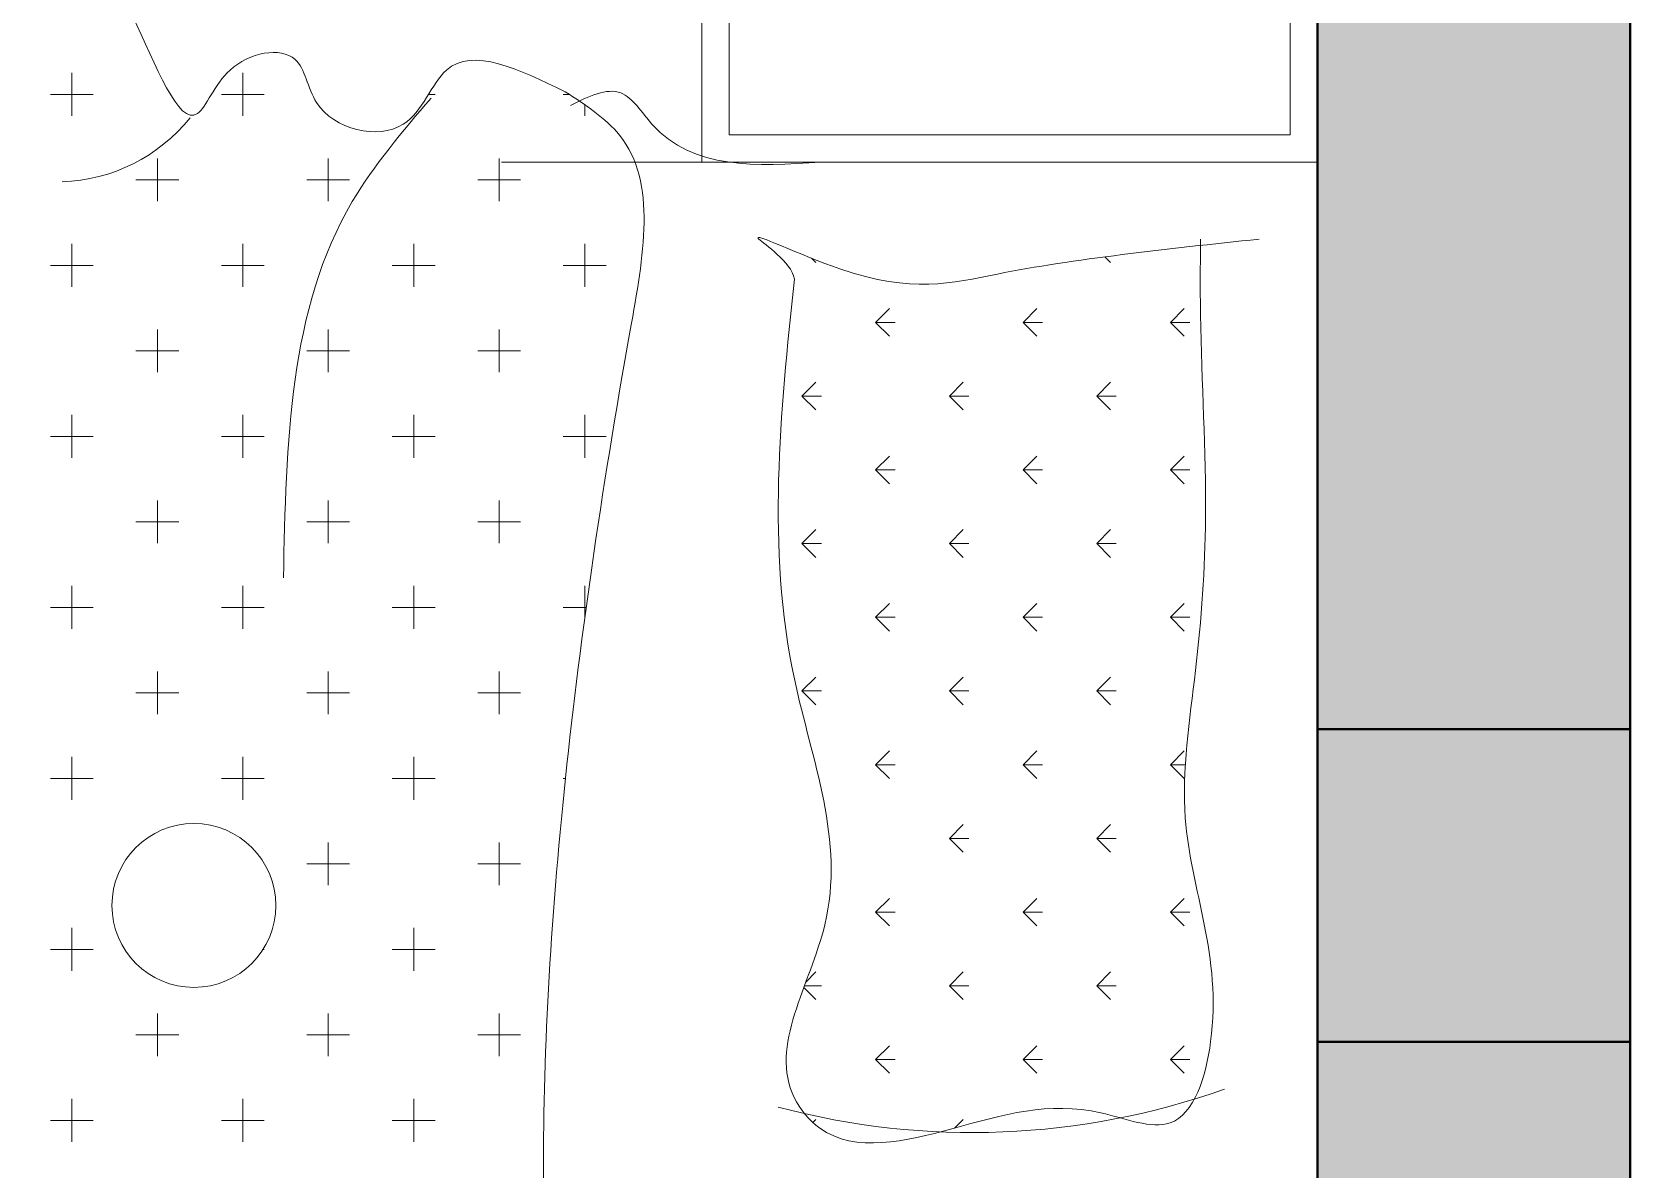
# Model space of a CAD drawing. Header units: inches. Extents: x 1457 to 6508, y 1058 to 4458.
# Drawn here: x 3454.87 to 3500.87, y 3100.94 to 3133.67 of the extents above; entities that cross this region are included whole.
import ezdxf

# ---------------------------------------------------------------- set-up
doc = ezdxf.new("R2010")
doc.units = ezdxf.units.IN
for name, color, linetype, lineweight in [('1.COLUMN', 1, 'Continuous', 40), ('FURNITURE', 30, 'Continuous', 5), ('WALL', 2, 'Continuous', 40), ('WALL HATCH', 7, 'Continuous', 5)]:
    doc.layers.add(name, color=color, linetype=linetype, lineweight=lineweight)

# ---------------------------------------------------------------- blocks, each defined once
blk = doc.blocks.new('A$C200C7901')
for p, q in [((0.5, 2.3334), (0, 2.3334)), ((0.5, 2.3334), (0.5, 1.7369)), ((0.5, 2.3334), (0.5, 1.7369)), ((0.5, 2.3334), (2, 2.3334)), ((0.9943, 2.1721), (0.9842, 2.1822)), ((0.9943, 2.1721), (0.9842, 2.1822)), ((0.9943, 2.0643), (0.9842, 2.0744)), ((0.9943, 2.0643), (0.9842, 2.0744)), ((1.206, 2.0681), (1.1997, 2.0744)), ((1.206, 2.0681), (1.1997, 2.0744)), ((0.5701, 1.9635), (0.5733, 1.9666)), ((0.5701, 1.9635), (0.5733, 1.9666)), ((1.2019, 1.9645), (1.1997, 1.9666)), ((1.2019, 1.9645), (1.1997, 1.9666)), ((0.5, 1.8834), (0, 1.8834)), ((0.458, 1.7977), (0.466, 1.7977)), ((0.458, 1.7977), (0.466, 1.7977)), ((0.4504, 1.782), (0.4504, 1.7863)), ((0.4504, 1.782), (0.4504, 1.7863)), ((1.1379, 1.7195), (1.1379, 1.7508)), ((1.1222, 1.7352), (1.1535, 1.7352)), ((0.4504, 1.6834), (0.4504, 1.6883)), ((0.4504, 1.6834), (0.4504, 1.6883)), ((0.4656, 1.6727), (0.466, 1.6727)), ((0.4656, 1.6727), (0.466, 1.6727)), ((0.5597, 1.6727), (0.591, 1.6727)), ((0.5597, 1.6727), (0.591, 1.6727)), ((1.0129, 1.5945), (1.0129, 1.6258)), ((1.0129, 1.5945), (1.0129, 1.6258)), ((0.4504, 1.532), (0.4504, 1.5633)), ((1.0754, 1.5625), (1.0754, 1.5633)), ((1.0754, 1.5625), (1.0754, 1.5633)), ((0.4347, 1.5477), (0.466, 1.5477)), ((0.6847, 1.5477), (0.716, 1.5477)), ((0.4347, 1.4227), (0.466, 1.4227))]:
    blk.add_line(p, q)
at = {"linetype": 'ByBlock'}
for p, q in [((0.48, 2.3134), (0.02, 2.3134)), ((0.48, 1.9034), (0.48, 2.3134)), ((0.6171, 2.2259), (0.607, 2.236)), ((0.6171, 2.2259), (0.607, 2.236)), ((0.6171, 2.2259), (0.6171, 2.2402)), ((0.6171, 2.2259), (0.6171, 2.2402)), ((0.6171, 2.2259), (0.6272, 2.236)), ((0.6171, 2.2259), (0.6272, 2.236)), ((0.7249, 2.2259), (0.7148, 2.236)), ((0.7249, 2.2259), (0.7148, 2.236)), ((0.7249, 2.2259), (0.7249, 2.2402)), ((0.7249, 2.2259), (0.7249, 2.2402)), ((0.7249, 2.2259), (0.735, 2.236)), ((0.7249, 2.2259), (0.735, 2.236)), ((0.8326, 2.2259), (0.8225, 2.236)), ((0.8326, 2.2259), (0.8225, 2.236)), ((0.8326, 2.2259), (0.8326, 2.2402)), ((0.8326, 2.2259), (0.8326, 2.2402)), ((0.8326, 2.2259), (0.8427, 2.236)), ((0.8326, 2.2259), (0.8427, 2.236)), ((0.9404, 2.2259), (0.9303, 2.236)), ((0.9404, 2.2259), (0.9303, 2.236)), ((0.9404, 2.2259), (0.9404, 2.2369)), ((0.9404, 2.2259), (0.9404, 2.2369)), ((0.9404, 2.2259), (0.9505, 2.236)), ((0.9404, 2.2259), (0.9505, 2.236)), ((1.0482, 2.2259), (1.0381, 2.236)), ((1.0482, 2.2259), (1.0381, 2.236)), ((1.0482, 2.2259), (1.0482, 2.2402)), ((1.0482, 2.2259), (1.0482, 2.2402)), ((1.0482, 2.2259), (1.0583, 2.236)), ((1.0482, 2.2259), (1.0583, 2.236)), ((1.1559, 2.2259), (1.1458, 2.236)), ((1.1559, 2.2259), (1.1458, 2.236)), ((1.1559, 2.2259), (1.1559, 2.2402)), ((1.1559, 2.2259), (1.1559, 2.2402)), ((1.1559, 2.2259), (1.166, 2.236)), ((1.1559, 2.2259), (1.166, 2.236)), ((0.671, 2.172), (0.671, 2.1863)), ((0.671, 2.172), (0.671, 2.1863)), ((0.7787, 2.172), (0.7787, 2.1863)), ((0.7787, 2.172), (0.7787, 2.1863)), ((0.8865, 2.172), (0.8865, 2.1863)), ((0.8865, 2.172), (0.8865, 2.1863)), ((0.9943, 2.172), (0.9943, 2.1863)), ((0.9943, 2.172), (0.9943, 2.1863)), ((1.102, 2.172), (1.102, 2.1863)), ((1.102, 2.172), (1.102, 2.1863)), ((0.5692, 2.178), (0.5733, 2.1822)), ((0.5692, 2.178), (0.5733, 2.1822)), ((0.671, 2.1721), (0.6609, 2.1822)), ((0.671, 2.1721), (0.6609, 2.1822)), ((0.671, 2.1721), (0.6811, 2.1822)), ((0.671, 2.1721), (0.6811, 2.1822)), ((0.7787, 2.1721), (0.7686, 2.1822)), ((0.7787, 2.1721), (0.7686, 2.1822)), ((0.7787, 2.1721), (0.7889, 2.1822)), ((0.7787, 2.1721), (0.7889, 2.1822)), ((0.8865, 2.1721), (0.8764, 2.1822)), ((0.8865, 2.1721), (0.8764, 2.1822)), ((0.8865, 2.1721), (0.8966, 2.1822)), ((0.8865, 2.1721), (0.8966, 2.1822)), ((0.9943, 2.1721), (1.0044, 2.1822)), ((0.9943, 2.1721), (1.0044, 2.1822)), ((1.102, 2.1721), (1.0919, 2.1822)), ((1.102, 2.1721), (1.0919, 2.1822)), ((1.102, 2.1721), (1.1121, 2.1822)), ((1.102, 2.1721), (1.1121, 2.1822)), ((0.6171, 2.1182), (0.607, 2.1283)), ((0.6171, 2.1182), (0.607, 2.1283)), ((0.6171, 2.1182), (0.6171, 2.1325)), ((0.6171, 2.1182), (0.6171, 2.1325)), ((0.6171, 2.1182), (0.6272, 2.1283)), ((0.6171, 2.1182), (0.6272, 2.1283)), ((0.7249, 2.1182), (0.7148, 2.1283)), ((0.7249, 2.1182), (0.7148, 2.1283)), ((0.7249, 2.1182), (0.7249, 2.1325)), ((0.7249, 2.1182), (0.7249, 2.1325)), ((0.7249, 2.1182), (0.735, 2.1283)), ((0.7249, 2.1182), (0.735, 2.1283)), ((0.8326, 2.1182), (0.8225, 2.1283)), ((0.8326, 2.1182), (0.8225, 2.1283)), ((0.8326, 2.1182), (0.8326, 2.1325)), ((0.8326, 2.1182), (0.8326, 2.1325)), ((0.8326, 2.1182), (0.8427, 2.1283)), ((0.8326, 2.1182), (0.8427, 2.1283)), ((0.9404, 2.1182), (0.9303, 2.1283)), ((0.9404, 2.1182), (0.9303, 2.1283)), ((0.9404, 2.1182), (0.9404, 2.1325)), ((0.9404, 2.1182), (0.9404, 2.1325)), ((0.9404, 2.1182), (0.9505, 2.1283)), ((0.9404, 2.1182), (0.9505, 2.1283)), ((1.0482, 2.1182), (1.0381, 2.1283)), ((1.0482, 2.1182), (1.0381, 2.1283)), ((1.0482, 2.1182), (1.0482, 2.1325)), ((1.0482, 2.1182), (1.0482, 2.1325)), ((1.0482, 2.1182), (1.0583, 2.1283)), ((1.0482, 2.1182), (1.0583, 2.1283)), ((1.1559, 2.1182), (1.1458, 2.1283)), ((1.1559, 2.1182), (1.1458, 2.1283)), ((1.1559, 2.1182), (1.1559, 2.1325)), ((1.1559, 2.1182), (1.1559, 2.1325)), ((1.1559, 2.1182), (1.166, 2.1283)), ((1.1559, 2.1182), (1.166, 2.1283)), ((0.671, 2.0643), (0.6609, 2.0744)), ((0.671, 2.0643), (0.6609, 2.0744)), ((0.671, 2.0643), (0.671, 2.0786)), ((0.671, 2.0643), (0.671, 2.0786)), ((0.671, 2.0643), (0.6811, 2.0744)), ((0.671, 2.0643), (0.6811, 2.0744)), ((0.7787, 2.0643), (0.7686, 2.0744)), ((0.7787, 2.0643), (0.7686, 2.0744)), ((0.7787, 2.0643), (0.7787, 2.0786)), ((0.7787, 2.0643), (0.7787, 2.0786)), ((0.7787, 2.0643), (0.7889, 2.0744)), ((0.7787, 2.0643), (0.7889, 2.0744)), ((0.8865, 2.0643), (0.8764, 2.0744)), ((0.8865, 2.0643), (0.8764, 2.0744)), ((0.8865, 2.0643), (0.8865, 2.0786)), ((0.8865, 2.0643), (0.8865, 2.0786)), ((0.8865, 2.0643), (0.8966, 2.0744)), ((0.8865, 2.0643), (0.8966, 2.0744)), ((0.9943, 2.0643), (0.9943, 2.0786)), ((0.9943, 2.0643), (0.9943, 2.0786)), ((0.9943, 2.0643), (1.0044, 2.0744)), ((0.9943, 2.0643), (1.0044, 2.0744)), ((1.102, 2.0643), (1.0919, 2.0744)), ((1.102, 2.0643), (1.0919, 2.0744)), ((1.102, 2.0643), (1.102, 2.0786)), ((1.102, 2.0643), (1.102, 2.0786)), ((1.102, 2.0643), (1.1121, 2.0744)), ((1.102, 2.0643), (1.1121, 2.0744)), ((0.6171, 2.0104), (0.6171, 2.0247)), ((0.6171, 2.0104), (0.6171, 2.0247)), ((0.7249, 2.0104), (0.7249, 2.0247)), ((0.7249, 2.0104), (0.7249, 2.0247)), ((0.8326, 2.0104), (0.8326, 2.0247)), ((0.8326, 2.0104), (0.8326, 2.0247)), ((0.9404, 2.0104), (0.9404, 2.0247)), ((0.9404, 2.0104), (0.9404, 2.0247)), ((1.0482, 2.0104), (1.0482, 2.0247)), ((1.0482, 2.0104), (1.0482, 2.0247)), ((1.1559, 2.0104), (1.1559, 2.0247)), ((1.1559, 2.0104), (1.1559, 2.0247)), ((0.6171, 2.0104), (0.607, 2.0205)), ((0.6171, 2.0104), (0.607, 2.0205)), ((0.6171, 2.0104), (0.6272, 2.0205)), ((0.6171, 2.0104), (0.6272, 2.0205)), ((0.7249, 2.0104), (0.7148, 2.0205)), ((0.7249, 2.0104), (0.7148, 2.0205)), ((0.7249, 2.0104), (0.735, 2.0205)), ((0.7249, 2.0104), (0.735, 2.0205)), ((0.8326, 2.0104), (0.8225, 2.0205)), ((0.8326, 2.0104), (0.8225, 2.0205)), ((0.8326, 2.0104), (0.8427, 2.0205)), ((0.8326, 2.0104), (0.8427, 2.0205)), ((0.9404, 2.0104), (0.9303, 2.0205)), ((0.9404, 2.0104), (0.9303, 2.0205)), ((0.9404, 2.0104), (0.9505, 2.0205)), ((0.9404, 2.0104), (0.9505, 2.0205)), ((1.0482, 2.0104), (1.0381, 2.0205)), ((1.0482, 2.0104), (1.0381, 2.0205)), ((1.0482, 2.0104), (1.0583, 2.0205)), ((1.0482, 2.0104), (1.0583, 2.0205)), ((1.1559, 2.0104), (1.1458, 2.0205)), ((1.1559, 2.0104), (1.1458, 2.0205)), ((1.1559, 2.0104), (1.166, 2.0205)), ((1.1559, 2.0104), (1.166, 2.0205)), ((0.671, 1.9565), (0.6609, 1.9666)), ((0.671, 1.9565), (0.6609, 1.9666)), ((0.671, 1.9565), (0.671, 1.9708)), ((0.671, 1.9565), (0.671, 1.9708)), ((0.671, 1.9565), (0.6811, 1.9666)), ((0.671, 1.9565), (0.6811, 1.9666)), ((0.7787, 1.9565), (0.7686, 1.9666)), ((0.7787, 1.9565), (0.7686, 1.9666)), ((0.7787, 1.9565), (0.7787, 1.9708)), ((0.7787, 1.9565), (0.7787, 1.9708)), ((0.7787, 1.9565), (0.7889, 1.9666)), ((0.7787, 1.9565), (0.7889, 1.9666)), ((0.8865, 1.9565), (0.8764, 1.9666)), ((0.8865, 1.9565), (0.8764, 1.9666)), ((0.8865, 1.9565), (0.8865, 1.9708)), ((0.8865, 1.9565), (0.8865, 1.9708)), ((0.8865, 1.9565), (0.8966, 1.9666)), ((0.8865, 1.9565), (0.8966, 1.9666)), ((1.0993, 1.9593), (1.0919, 1.9666)), ((1.0993, 1.9593), (1.0919, 1.9666)), ((1.102, 1.9583), (1.102, 1.9708)), ((1.102, 1.9583), (1.102, 1.9708)), ((1.1033, 1.9578), (1.1121, 1.9666)), ((1.1033, 1.9578), (1.1121, 1.9666)), ((0.48, 1.9034), (0.02, 1.9034)), ((0.5754, 1.782), (0.5754, 1.8133)), ((0.5754, 1.782), (0.5754, 1.8133)), ((0.7004, 1.782), (0.7004, 1.8133)), ((0.7004, 1.782), (0.7004, 1.8133)), ((0.5597, 1.7977), (0.591, 1.7977)), ((0.5597, 1.7977), (0.591, 1.7977)), ((0.6847, 1.7977), (0.716, 1.7977)), ((0.6847, 1.7977), (0.716, 1.7977)), ((0.8097, 1.7977), (0.8331, 1.7977)), ((0.8097, 1.7977), (0.8331, 1.7977)), ((0.8254, 1.782), (0.8254, 1.7987)), ((0.8254, 1.782), (0.8254, 1.7987)), ((0.9504, 1.782), (0.9504, 1.7836)), ((0.9504, 1.782), (0.9504, 1.7836)), ((0.5129, 1.7195), (0.5129, 1.7508)), ((0.5129, 1.7195), (0.5129, 1.7508)), ((0.6379, 1.7195), (0.6379, 1.7508)), ((0.6379, 1.7195), (0.6379, 1.7508)), ((0.7629, 1.7195), (0.7629, 1.7508)), ((0.7629, 1.7195), (0.7629, 1.7508)), ((0.8879, 1.7195), (0.8879, 1.7508)), ((0.8879, 1.7195), (0.8879, 1.7508)), ((1.0129, 1.7195), (1.0129, 1.7508)), ((1.0129, 1.7195), (1.0129, 1.7508)), ((1.1379, 1.7195), (1.1379, 1.7508)), ((0.4972, 1.7352), (0.5285, 1.7352)), ((0.4972, 1.7352), (0.5285, 1.7352)), ((0.6222, 1.7352), (0.6535, 1.7352)), ((0.6222, 1.7352), (0.6535, 1.7352)), ((0.7472, 1.7352), (0.7785, 1.7352)), ((0.7472, 1.7352), (0.7785, 1.7352)), ((0.8722, 1.7352), (0.9035, 1.7352)), ((0.8722, 1.7352), (0.9035, 1.7352)), ((0.9972, 1.7352), (1.0285, 1.7352)), ((0.9972, 1.7352), (1.0285, 1.7352)), ((1.1222, 1.7352), (1.1535, 1.7352)), ((0.5754, 1.657), (0.5754, 1.6883)), ((0.5754, 1.657), (0.5754, 1.6883)), ((0.7004, 1.657), (0.7004, 1.6883)), ((0.7004, 1.657), (0.7004, 1.6883)), ((0.8254, 1.657), (0.8254, 1.6883)), ((0.8254, 1.657), (0.8254, 1.6883)), ((0.9504, 1.657), (0.9504, 1.6883)), ((0.9504, 1.657), (0.9504, 1.6883)), ((1.0754, 1.657), (1.0754, 1.6883)), ((1.0754, 1.657), (1.0754, 1.6883)), ((1.2004, 1.657), (1.2004, 1.6883)), ((1.2004, 1.657), (1.2004, 1.6883)), ((0.6847, 1.6727), (0.716, 1.6727)), ((0.6847, 1.6727), (0.716, 1.6727)), ((0.8097, 1.6727), (0.841, 1.6727)), ((0.8097, 1.6727), (0.841, 1.6727)), ((0.9347, 1.6727), (0.966, 1.6727)), ((0.9347, 1.6727), (0.966, 1.6727)), ((1.0597, 1.6727), (1.091, 1.6727)), ((1.0597, 1.6727), (1.091, 1.6727)), ((1.1847, 1.6727), (1.216, 1.6727)), ((1.1847, 1.6727), (1.216, 1.6727)), ((0.5129, 1.5945), (0.5129, 1.6258)), ((0.5129, 1.5945), (0.5129, 1.6258)), ((0.6379, 1.5945), (0.6379, 1.6258)), ((0.6379, 1.5945), (0.6379, 1.6258)), ((0.7629, 1.5945), (0.7629, 1.6258)), ((0.7629, 1.5945), (0.7629, 1.6258)), ((0.8879, 1.5945), (0.8879, 1.6258)), ((0.8879, 1.5945), (0.8879, 1.6258)), ((1.1379, 1.5945), (1.1379, 1.6258)), ((1.1379, 1.5945), (1.1379, 1.6258)), ((0.4972, 1.6102), (0.5285, 1.6102)), ((0.4972, 1.6102), (0.5285, 1.6102)), ((0.6222, 1.6102), (0.6535, 1.6102)), ((0.6222, 1.6102), (0.6535, 1.6102)), ((0.7472, 1.6102), (0.7785, 1.6102)), ((0.7472, 1.6102), (0.7785, 1.6102)), ((0.8722, 1.6102), (0.9035, 1.6102)), ((0.8722, 1.6102), (0.9035, 1.6102)), ((0.9972, 1.6102), (1.0285, 1.6102)), ((0.9972, 1.6102), (1.0285, 1.6102)), ((1.1222, 1.6102), (1.1535, 1.6102)), ((1.1222, 1.6102), (1.1535, 1.6102)), ((0.4504, 1.532), (0.4504, 1.5633)), ((0.5754, 1.532), (0.5754, 1.5633)), ((0.5754, 1.532), (0.5754, 1.5633)), ((0.7004, 1.532), (0.7004, 1.5633)), ((0.7004, 1.532), (0.7004, 1.5633)), ((0.8254, 1.532), (0.8254, 1.5633)), ((0.8254, 1.532), (0.8254, 1.5633)), ((0.9504, 1.532), (0.9504, 1.5633)), ((0.9504, 1.532), (0.9504, 1.5633)), ((1.2004, 1.532), (1.2004, 1.5633)), ((1.2004, 1.532), (1.2004, 1.5633)), ((0.4347, 1.5477), (0.466, 1.5477)), ((0.5597, 1.5477), (0.591, 1.5477)), ((0.5597, 1.5477), (0.591, 1.5477)), ((0.6847, 1.5477), (0.716, 1.5477)), ((0.8097, 1.5477), (0.841, 1.5477)), ((0.8097, 1.5477), (0.841, 1.5477)), ((0.9347, 1.5477), (0.966, 1.5477)), ((0.9347, 1.5477), (0.966, 1.5477)), ((1.1847, 1.5477), (1.216, 1.5477)), ((1.1847, 1.5477), (1.216, 1.5477)), ((0.5129, 1.4695), (0.5129, 1.5008)), ((0.5129, 1.4695), (0.5129, 1.5008)), ((0.6379, 1.4695), (0.6379, 1.5008)), ((0.6379, 1.4695), (0.6379, 1.5008)), ((0.7629, 1.4695), (0.7629, 1.5008)), ((0.7629, 1.4695), (0.7629, 1.5008)), ((0.8879, 1.4695), (0.8879, 1.5008)), ((0.8879, 1.4695), (0.8879, 1.5008)), ((1.1379, 1.4695), (1.1379, 1.5008)), ((1.1379, 1.4695), (1.1379, 1.5008)), ((0.4972, 1.4852), (0.5285, 1.4852)), ((0.4972, 1.4852), (0.5285, 1.4852)), ((0.6222, 1.4852), (0.6535, 1.4852)), ((0.6222, 1.4852), (0.6535, 1.4852)), ((0.7472, 1.4852), (0.7785, 1.4852)), ((0.7472, 1.4852), (0.7785, 1.4852)), ((0.8722, 1.4852), (0.9035, 1.4852)), ((0.8722, 1.4852), (0.9035, 1.4852)), ((1.1222, 1.4852), (1.1535, 1.4852)), ((1.1222, 1.4852), (1.1535, 1.4852)), ((0.4504, 1.407), (0.4504, 1.4383)), ((0.4504, 1.407), (0.4504, 1.4383)), ((0.5754, 1.407), (0.5754, 1.4383)), ((0.5754, 1.407), (0.5754, 1.4383)), ((0.7004, 1.407), (0.7004, 1.4383)), ((0.7004, 1.407), (0.7004, 1.4383)), ((0.8254, 1.407), (0.8254, 1.4383)), ((0.8254, 1.407), (0.8254, 1.4383)), ((0.9504, 1.407), (0.9504, 1.4383)), ((0.9504, 1.407), (0.9504, 1.4383)), ((1.0754, 1.407), (1.0754, 1.4383)), ((1.0754, 1.407), (1.0754, 1.4383)), ((1.2004, 1.407), (1.2004, 1.4383)), ((1.2004, 1.407), (1.2004, 1.4383)), ((0.4347, 1.4227), (0.466, 1.4227)), ((0.5597, 1.4227), (0.591, 1.4227)), ((0.5597, 1.4227), (0.591, 1.4227)), ((0.6847, 1.4227), (0.716, 1.4227)), ((0.6847, 1.4227), (0.716, 1.4227)), ((0.8097, 1.4227), (0.841, 1.4227)), ((0.8097, 1.4227), (0.841, 1.4227)), ((0.9347, 1.4227), (0.966, 1.4227)), ((0.9347, 1.4227), (0.966, 1.4227)), ((1.0597, 1.4227), (1.091, 1.4227)), ((1.0597, 1.4227), (1.091, 1.4227)), ((1.1847, 1.4227), (1.216, 1.4227)), ((1.1847, 1.4227), (1.216, 1.4227))]:
    blk.add_line(p, q, dxfattribs=at)
blk.add_circle((1.0433, 1.5119), 0.0599)
for centre, radius, start, end in [((0.658, 2.0811), 0.5513, 345.0722, 19.5492), ((0.3888, 1.4113), 0.1256, 1.9962, 51.1646)]:
    blk.add_arc(centre, radius, start, end)
blk.add_arc((0.3888, 1.4113), 0.1256, 1.9962, 51.1646, dxfattribs=at)
for points, knots in [([(0.5562, 2.2908), (0.5634, 2.223), (0.5751, 2.1147), (0.6005, 2.0213), (0.5392, 1.8966), (0.5726, 1.9486), (0.5854, 1.951)], [0, 0, 0, 0, 193.119101, 308.278592, 371.468985, 410.593498, 410.593498, 410.593498, 410.593498]), ([(0.5854, 1.951), (0.6835, 1.9407), (0.8425, 1.9242), (1.0374, 2.0054), (1.1564, 1.9255), (1.2274, 1.9841), (1.2052, 2.0751), (1.1815, 2.152), (1.2176, 2.2368), (1.0992, 2.2731), (1.0008, 2.2255), (0.8698, 2.246), (0.7481, 2.2548), (0.6426, 2.2473), (0.5746, 2.2478), (0.5562, 2.2479)], [0, 0, 0, 0, 292.165466, 473.33038, 601.631673, 630.723769, 727.138505, 836.819956, 887.958136, 954.42438, 1118.989809, 1227.016542, 1338.750986, 1487.447361, 1542.751028, 1542.751028, 1542.751028, 1542.751028]), ([(0.4485, 1.7835), (0.4321, 1.7496), (0.4062, 1.6964), (0.49, 1.6713), (0.4719, 1.5969), (0.4123, 1.592), (0.4233, 1.5337), (0.4954, 1.5086), (0.4012, 1.4738), (0.3253, 1.4306), (0.4113, 1.3764), (0.3688, 1.3065), (0.5579, 1.2663), (0.741, 1.4533), (1.1127, 1.1109), (1.4811, 1.2478), (1.7885, 1.3492), (2.0357, 1.1637), (2.0748, 1.2974), (2.0876, 1.349), (2.0192, 1.3805), (2.0564, 1.4298), (2.0588, 1.4846), (1.9759, 1.5349), (2.1004, 1.5845), (2.0397, 1.6519), (1.971, 1.7053), (2.1104, 1.8981), (1.5946, 1.7967), (1.2448, 1.7472), (0.8129, 1.7935), (0.4953, 1.8548), (0.4582, 1.7983), (0.4485, 1.7835)], [0, 0, 0, 0, 88.420092, 139.08588, 204.302936, 239.695496, 287.801042, 327.365471, 412.960499, 463.626286, 552.059846, 584.668336, 662.614915, 940.993281, 1309.926334, 1844.022653, 1996.276242, 2316.43048, 2341.441004, 2404.707416, 2449.463774, 2514.680778, 2538.40571, 2613.031547, 2697.13096, 2760.903931, 2822.692699, 2945.47, 3215.060018, 3725.584917, 4361.974444, 4504.671998, 4555.32777, 4555.32777, 4555.32777, 4555.32777])]:
    blk.add_open_spline(points, degree=3, knots=knots)
for points, knots in [([(0.5, 1.9703), (0.5029, 1.9235), (0.5066, 1.8648), (0.4398, 1.8252), (0.452, 1.8005), (0.4585, 1.7872)], [0, 0, 0, 0, 126.315232, 158.854004, 196.789047, 196.789047, 196.789047, 196.789047]), ([(0.5, 1.9703), (0.5029, 1.9235), (0.5066, 1.8648), (0.4398, 1.8252), (0.452, 1.8005), (0.4585, 1.7872)], [0, 0, 0, 0, 126.315232, 158.854004, 196.789047, 196.789047, 196.789047, 196.789047]), ([(0.4532, 1.6853), (0.4776, 1.6644), (0.574, 1.582), (0.7055, 1.5794), (0.8037, 1.5774)], [0, 0, 0, 0, 94.920667, 374.457292, 374.457292, 374.457292, 374.457292]), ([(0.4532, 1.6853), (0.4776, 1.6644), (0.574, 1.582), (0.7055, 1.5794), (0.8037, 1.5774)], [0, 0, 0, 0, 94.920667, 374.457292, 374.457292, 374.457292, 374.457292])]:
    blk.add_open_spline(points, degree=3, knots=knots, dxfattribs=at)

msp = doc.modelspace()

# ---------------------------------------------------------------- hatches: boundary and pattern name
at = {"layer": '1.COLUMN'}
h = msp.add_hatch(color=256, dxfattribs=at)
h.dxf.hatch_style = 1
h.paths.add_polyline_path([(3500.869, 3113.6026), (3491.869, 3113.6026), (3491.869, 3104.6026), (3500.869, 3104.6026)])
at = {"layer": 'WALL HATCH'}
h = msp.add_hatch(color=256, dxfattribs=at)
h.dxf.hatch_style = 1
h.paths.add_polyline_path([(3209.869, 3149.6026), (3243.244, 3149.6026), (3243.244, 3158.6026), (3200.869, 3158.6026), (3200.869, 3113.6026), (3209.869, 3113.6026)])
h.paths.add_polyline_path([(3386.494, 3158.6026), (3315.244, 3158.6026), (3315.244, 3149.6026), (3348.619, 3149.6026), (3348.619, 3113.6026), (3353.119, 3113.6026), (3353.119, 3149.6026), (3386.494, 3149.6026)])
h.paths.add_polyline_path([(3500.869, 3158.6026), (3458.494, 3158.6026), (3458.494, 3149.6026), (3491.869, 3149.6026), (3491.869, 3113.6026), (3500.869, 3113.6026)])
h.paths.add_polyline_path([(3353.119, 3104.6026), (3348.619, 3104.6026), (3348.619, 2969.6026), (3348.619, 2965.1026), (3353.119, 2965.1026), (3353.119, 2969.6026)])
h.paths.add_polyline_path([(3209.869, 3104.6026), (3200.869, 3104.6026), (3200.869, 2924.6026), (3209.869, 2924.6026)])
h.paths.add_polyline_path([(3286.369, 3017.6026), (3209.869, 3017.6026), (3209.869, 3013.1026), (3281.869, 3013.1026), (3286.369, 3013.1026)])
h.paths.add_polyline_path([(3491.869, 3017.6026), (3415.369, 3017.6026), (3415.369, 3013.1026), (3419.869, 3013.1026), (3491.869, 3013.1026)])
h.paths.add_polyline_path([(3500.869, 3104.6026), (3491.869, 3104.6026), (3491.869, 2924.6026), (3500.869, 2924.6026)])

# ---------------------------------------------------------------- linework, layer by layer
at = {"layer": '1.COLUMN'}
msp.add_lwpolyline([(3491.869, 3104.6026), (3500.869, 3104.6026), (3500.869, 3113.6026), (3491.869, 3113.6026)], close=True, dxfattribs=at)
at = {"layer": 'WALL'}
for p, q in [((3500.869, 2633.6026), (3500.869, 3158.6026)), ((3491.869, 2924.6026), (3491.869, 3149.6026))]:
    msp.add_line(p, q, dxfattribs=at)

# ---------------------------------------------------------------- block references
at = {"layer": 'FURNITURE', "xscale": 39.37007874015748, "yscale": 39.37007874015748, "zscale": 39.37007874015748, "rotation": 270}
msp.add_blockref('A$C200C7901', (3400.0034, 3149.6026), dxfattribs=at)

doc.saveas('drawing.dxf')
